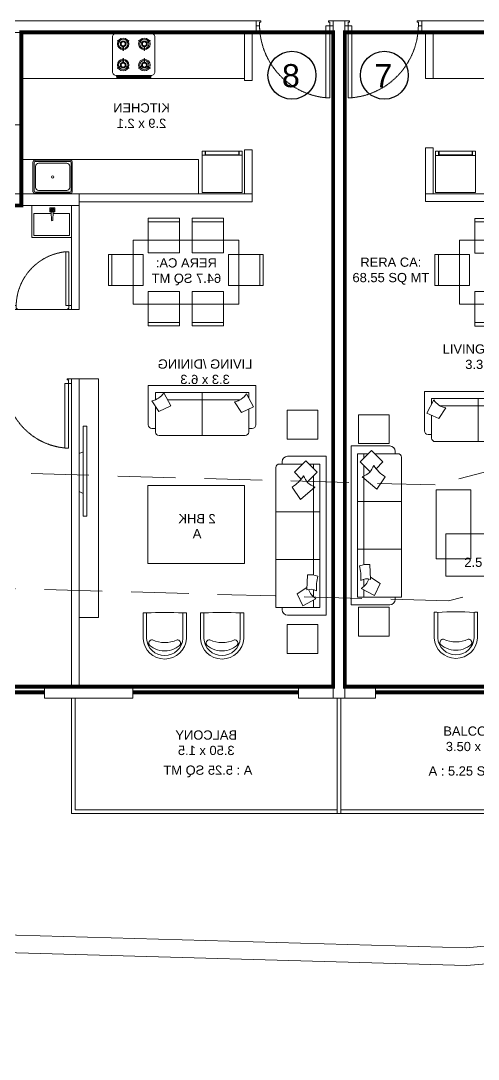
# Model space of a CAD drawing. Header units: inches. Extents: x 27644242 to 29005101, y -955243 to 216979.
# Drawn here: x 28756283 to 28762225, y -521126 to -507635 of the extents above; entities that cross this region are included whole.
import ezdxf

# ---------------------------------------------------------------- set-up
doc = ezdxf.new("R2010")
doc.units = ezdxf.units.IN
doc.header["$MEASUREMENT"] = 0
doc.set_wipeout_variables(frame=1)
doc.linetypes.add('01-Xref Col Podium Lvl-1$0$HIDDEN', pattern=[0.375, 0.25, -0.125])
doc.linetypes.add('DASHED', pattern=[0.75, 0.5, -0.25])
doc.layers.get('Defpoints').update_dxf_attribs({"color": 8})
for name, color, linetype, lineweight in [('DOOR', 4, 'Continuous', 0), ('ELEVATION', 40, 'Continuous', 13), ('FURN', 250, 'Continuous', 0), ('RVA Site Boundary', 17, 'Continuous', 15), ('WALL', 7, 'Continuous', 20), ('WINDOW', 162, 'Continuous', 13)]:
    doc.layers.add(name, color=color, linetype=linetype, lineweight=lineweight)
doc.layers.add('text', color=7, linetype='Continuous')
doc.styles.add('AMITS', font='arial.ttf')

# ---------------------------------------------------------------- blocks, each defined once
blk = doc.blocks.new('DOOR_750')
at = {"layer": 'DOOR'}
for points in [[(-70, 50), (-32, 50), (-32, 750), (-70, 750)], [(-750, 50), (-718, 50), (-718, 12), (-705, 12), (-705, 0), (-750, 0)], [(0, 50), (-32, 50), (-32, 12), (-45, 12), (-45, 0), (0, 0)]]:
    blk.add_lwpolyline(points, close=True, dxfattribs=at)
at = {"layer": 'DOOR', "linetype": 'DASHED', "ltscale": 10}
blk.add_arc((-2, 38), 715, 95.4221, 179.0403, dxfattribs=at)
blk = doc.blocks.new('KITCHEN')
at = {"layer": 'FURN'}
for p, q in [((-135610, 231799, 0), (-135610, 232190, 0)), ((-135120, 232209, 0), (-135591, 232209, 0)), ((-135134, 232195, 0), (-135577, 232195, 0)), ((-135100, 231799, 0), (-135100, 232190, 0)), ((-135596, 231813, 0), (-135596, 232176, 0)), ((-135578, 231857, 0), (-135578, 232132, 0)), ((-135172, 232171, 0), (-135539, 232171, 0)), ((-135133, 232132, 0), (-135133, 231857, 0)), ((-135115, 231813, 0), (-135115, 232176, 0)), ((-135120, 231779, 0), (-135591, 231779, 0)), ((-135134, 231794, 0), (-135577, 231794, 0)), ((-135172, 231818, 0), (-135539, 231818, 0))]:
    blk.add_line(p, q, dxfattribs=at)
blk.add_circle((-135356, 231997, 0), 14.6, dxfattribs=at)
for centre, radius, start, end in [((-135591, 232190, 0), 19.4, 89.9999, 179.9999), ((-135577, 232176, 0), 19.4, 89.9999, 179.9999), ((-135134, 232176, 0), 19.4, 359.9999, 89.9999), ((-135120, 232190, 0), 19.4, 359.9999, 89.9999), ((-135539, 232132, 0), 38.9, 89.9999, 179.9999), ((-135172, 232132, 0), 38.9, 359.9999, 89.9999), ((-135591, 231799, 0), 19.4, 180.0001, 270.0001), ((-135577, 231813, 0), 19.4, 180.0001, 270.0001), ((-135539, 231857, 0), 38.9, 179.9999, 269.9999), ((-135172, 231857, 0), 38.9, 269.9999, 359.9999), ((-135134, 231813, 0), 19.4, 270.0001, 0.0001), ((-135120, 231799, 0), 19.4, 270.0001, 0.0001)]:
    blk.add_arc(centre, radius, start, end, dxfattribs=at)
blk = doc.blocks.new('TVVVV')
at = {"layer": 'FURN', "ltscale": 1000, "elevation": 0}
blk.add_lwpolyline([(-130, 740), (-82, 740), (-82, -429), (-130, -429)], close=True, dxfattribs=at)
for points in [[(-130, 447), (-179, 422)], [(-130, -96), (-179, -71)]]:
    blk.add_lwpolyline(points, dxfattribs=at)
blk = doc.blocks.new('A$C3C731254-flat-1')
at = {"layer": 'FURN'}
for p, q in [((-77430, -2820), (-77431, -2802)), ((-77430, -2802), (-77318, -2797)), ((-77430, -2820), (-77318, -2825))]:
    blk.add_line(p, q, dxfattribs=at)
for points in [[(-77233, -3061), (-77648, -3061), (-77648, -2547), (-77233, -2547)], [(-77263, -2843), (-77263, -2778), (-77318, -2778), (-77318, -2843)], [(-77275, -2831), (-77275, -2791), (-77306, -2791), (-77306, -2831)], [(-77287, -2819), (-77287, -2803), (-77293, -2803), (-77293, -2819)]]:
    blk.add_lwpolyline(points, close=True, dxfattribs=at)
blk.add_lwpolyline([(-77339, -2824), (-77339, -3036), (-77623, -3036), (-77623, -2572), (-77339, -2572), (-77339, -2798)], dxfattribs=at)
blk = doc.blocks.new('FRDG')
at = {"layer": 'FURN', "color": 8, "lineweight": 0, "extrusion": (3.3432e-08, -6.87431e-09, 1), "elevation": 0}
for points in [[(9345.998, -728.492), (9346.508, -728.492), (9346.508, -727.946), (9345.998, -727.946)], [(9346.508, -727.946), (9346.566, -727.946), (9346.566, -727.986), (9346.508, -727.986)], [(9346.514, -727.992), (9346.566, -727.992), (9346.566, -728.444), (9346.514, -728.444)], [(9346.508, -728.452), (9346.566, -728.452), (9346.566, -728.492), (9346.508, -728.492)]]:
    blk.add_lwpolyline(points, close=True, dxfattribs=at)
blk = doc.blocks.new('hob')
at = {"layer": 'FURN', "extrusion": (2e-16, 7.34249e-08, 1)}
for p, q in [((-747640, 890447), (-747613, 890399)), ((-747636, 890449), (-747608, 890402)), ((-747280, 890449), (-747308, 890402)), ((-747276, 890447), (-747303, 890399)), ((-747640, 890302), (-747613, 890350)), ((-747636, 890300), (-747608, 890347)), ((-747510, 890377), (-747566, 890377)), ((-747510, 890372), (-747566, 890372)), ((-747405, 890377), (-747350, 890377)), ((-747405, 890372), (-747350, 890372)), ((-747280, 890300), (-747308, 890347)), ((-747276, 890302), (-747303, 890350)), ((-747640, 890172), (-747613, 890124)), ((-747636, 890174), (-747608, 890127)), ((-747280, 890174), (-747308, 890127)), ((-747276, 890172), (-747303, 890124)), ((-747640, 890027), (-747613, 890075)), ((-747636, 890025), (-747608, 890072)), ((-747510, 890102), (-747566, 890102)), ((-747510, 890097), (-747566, 890097)), ((-747405, 890102), (-747350, 890102)), ((-747405, 890097), (-747350, 890097)), ((-747280, 890025), (-747308, 890072)), ((-747276, 890027), (-747303, 890075))]:
    blk.add_line(p, q, dxfattribs=at)
at = {"layer": 'FURN', "extrusion": (2e-16, 7.34249e-08, 1), "elevation": 0}
for points in [[(-747233, 889962), (-747683, 889962, -0.414214), (-747733, 890012), (-747733, 890462, -0.414214), (-747683, 890512), (-747233, 890512, -0.414214), (-747183, 890462), (-747183, 890012, -0.414214)], [(-747173, 890462, -0.414214), (-747158, 890447), (-747158, 890027, -0.414214), (-747173, 890012), (-747173, 890027)]]:
    blk.add_lwpolyline(points, format="xyb", close=True, dxfattribs=at)
at = {"layer": 'FURN', "extrusion": (2e-16, 7.34249e-08, 1), "const_width": 20, "elevation": 0}
for points in [[(-747625, 890375, 1), (-747565, 890375, 1)], [(-747290, 890375, 1), (-747350, 890375, 1)], [(-747625, 890100, -1), (-747565, 890100, -1)], [(-747290, 890100, 1), (-747350, 890100, 1)]]:
    blk.add_lwpolyline(points, format="xyb", close=True, dxfattribs=at)
at = {"layer": 'FURN', "extrusion": (2e-16, 7.34249e-08, 1)}
for centre, radius in [((-747595, 890375, 0), 75), ((-747595, 890375, 0), 60), ((-747595, 890375, 0), 37.5), ((-747320, 890375, 0), 75), ((-747320, 890375, 0), 60), ((-747320, 890375, 0), 37.5), ((-747595, 890100, 0), 75), ((-747595, 890100, 0), 60), ((-747320, 890100, 0), 75), ((-747320, 890100, 0), 60), ((-747595, 890100, 0), 37.5), ((-747320, 890100, 0), 37.5)]:
    blk.add_circle(centre, radius, dxfattribs=at)
for centre, start, end in [((-747595, 890375, 0), 118.3146, 121.6854), ((-747320, 890375, 0), 58.3146, 61.6854), ((-747320, 890375, 0), 58.3146, 61.6854), ((-747595, 890375, 0), 238.3146, 241.6854), ((-747595, 890375, 0), 358.3146, 1.6854), ((-747320, 890375, 0), 178.3146, 181.6854), ((-747320, 890375, 0), 298.3146, 301.6854), ((-747595, 890100, 0), 118.3146, 121.6854), ((-747320, 890100, 0), 58.3146, 61.6854), ((-747320, 890100, 0), 58.3146, 61.6854), ((-747595, 890100, 0), 238.3146, 241.6854), ((-747595, 890100, 0), 358.3146, 1.6854), ((-747320, 890100, 0), 178.3146, 181.6854), ((-747320, 890100, 0), 298.3146, 301.6854)]:
    blk.add_arc(centre, 85, start, end, dxfattribs=at)
blk = doc.blocks.new('DINING TBALE')
at = {"layer": 'FURN'}
for p, q in [((552, 1665, 0), (552, 1710, 0)), ((552, 1710, 0), (957, 1710, 0)), ((552, 1665, 0), (552, 1710, 0)), ((957, 1665, 0), (552, 1665, 0)), ((552, 1665, 0), (552, 1260, 0)), ((957, 1665, 0), (552, 1665, 0)), ((957, 1710, 0), (957, 1665, 0)), ((957, 1260, 0), (957, 1665, 0)), ((1123, 1710, 0), (1123, 1665, 0)), ((1528, 1710, 0), (1123, 1710, 0)), ((1123, 1260, 0), (1123, 1665, 0)), ((1123, 1665, 0), (1528, 1665, 0)), ((1123, 1665, 0), (1528, 1665, 0)), ((1528, 1665, 0), (1528, 1710, 0)), ((1528, 1665, 0), (1528, 1710, 0)), ((1528, 1665, 0), (1528, 1260, 0)), ((1726, 1426, 0), (354, 1426, 0)), ((354, 1426, 0), (354, 594, 0)), ((1726, 1426, 0), (1726, 594, 0)), ((552, 1260, 0), (957, 1260, 0)), ((1528, 1260, 0), (1123, 1260, 0)), ((35, 1184, 0), (80, 1184, 0)), ((35, 779, 0), (35, 1184, 0)), ((485, 1184, 0), (80, 1184, 0)), ((80, 1184, 0), (80, 779, 0)), ((80, 1184, 0), (80, 779, 0)), ((485, 779, 0), (485, 1184, 0)), ((1595, 1184, 0), (2000, 1184, 0)), ((1595, 779, 0), (1595, 1184, 0)), ((2045, 1184, 0), (2000, 1184, 0)), ((2000, 1184, 0), (2000, 779, 0)), ((2000, 1184, 0), (2000, 779, 0)), ((2045, 779, 0), (2045, 1184, 0)), ((80, 779, 0), (35, 779, 0)), ((80, 779, 0), (35, 779, 0)), ((80, 779, 0), (485, 779, 0)), ((552, 761, 0), (957, 761, 0)), ((552, 761, 0), (552, 356, 0)), ((957, 761, 0), (957, 356, 0)), ((1123, 761, 0), (1123, 356, 0)), ((1528, 761, 0), (1123, 761, 0)), ((1528, 761, 0), (1528, 356, 0)), ((2000, 779, 0), (1595, 779, 0)), ((2000, 779, 0), (2045, 779, 0)), ((2000, 779, 0), (2045, 779, 0)), ((354, 594, 0), (1726, 594, 0)), ((552, 356, 0), (552, 311, 0)), ((552, 356, 0), (552, 311, 0)), ((957, 356, 0), (552, 356, 0)), ((957, 356, 0), (552, 356, 0)), ((552, 311, 0), (957, 311, 0)), ((957, 311, 0), (957, 356, 0)), ((1123, 311, 0), (1123, 356, 0)), ((1123, 356, 0), (1528, 356, 0)), ((1123, 356, 0), (1528, 356, 0)), ((1528, 311, 0), (1123, 311, 0)), ((1528, 356, 0), (1528, 311, 0)), ((1528, 356, 0), (1528, 311, 0))]:
    blk.add_line(p, q, dxfattribs=at)
blk = doc.blocks.new('sofasaaaaaaaaaaa')
at = {"color": 0, "linetype": 'ByBlock'}
for p, q in [((-352, 710), (-322, 710)), ((-322, 710), (-322, 745)), ((-322, 710), (-322, 444)), ((-275, 791), (1541, 791)), ((299, 791), (299, 221)), ((920, 791), (920, 221)), ((1541, 791), (1541, 221)), ((1541, 710), (1571, 710)), ((1541, 424), (1541, 710)), ((-422, 139), (-422, 640)), ((-214, 551), (-363, 403)), ((-126, 463), (-214, 551)), ((137, 471), (-22, 580)), ((1641, 640), (1641, 139)), ((-22, 283), (137, 471)), ((1283, 389), (1366, 514)), ((1366, 514), (1522, 442)), ((1522, 442), (1430, 270)), ((-363, 403), (-214, 255)), ((-322, 363), (-322, 221)), ((-262, 302), (-322, 302)), ((-214, 255), (-87, 383)), ((1121, 302), (-167, 302)), ((1118, 382), (1314, 390)), ((1405, 302), (1310, 302)), ((1541, 302), (1447, 302)), ((1641, 139), (-422, 139)), ((-322, 221), (1541, 221))]:
    blk.add_line(p, q, dxfattribs=at)
for centre, radius, start, end in [((-352, 640), 69.8, 90, 180), ((-275, 745), 46.6, 90, 180), ((1571, 640), 69.8, 0, 90), ((-415, 825), 463, 301.9301, 328.0699), ((-242, 211), 231, 18.0785, 71.9215), ((1465, 354), 348, 175.4155, 198.0697), ((1460, 340), 155, 160.8325, 209.9235), ((1234, 147), 231, 32.3301, 71.5057), ((1280, -338), 602, 85.599, 104.0402)]:
    blk.add_arc(centre, radius, start, end, dxfattribs=at)
blk = doc.blocks.new('cha-1')
at = {"color": 0, "linetype": 'ByBlock'}
for points in [[(375, 10), (375, 453, 0.950858), (-375, 453), (-375, 10)], [(315, 11), (315, 452, 0.946504), (-315, 452), (-315, 11)]]:
    blk.add_lwpolyline(points, format="xyb", dxfattribs=at)
for centre, radius, start, end in [((0, 263), 405, 42.4573, 137.5427), ((-217, 533), 58.2, 126.2045, 258.1486), ((217, 533), 58.2, 281.8514, 53.7955), ((-224, 501), 25, 258.1486, 294.8492), ((0, 17), 508, 65.1508, 114.8492), ((224, 501), 25, 245.1508, 281.8514), ((-347, 125), 118, 256.2867, 285.6904), ((0, 4466), 4466, 265.9551, 274.0449), ((347, 125), 118, 254.3096, 283.7133)]:
    blk.add_arc(centre, radius, start, end, dxfattribs=at)
blk = doc.blocks.new('sofa-14')
at = {"color": 0, "linetype": 'ByBlock'}
for p, q in [((0.1, 0.6), (0.05, 0.6)), ((0.1, 0.65), (0.1, 0.292)), ((1.35, 0.7), (0.15, 0.7)), ((0.75, 0.1), (0.75, 0.7)), ((1.4, 0.332), (1.4, 0.65)), ((1.45, 0.6), (1.4, 0.6)), ((0, 0.55), (0, 0)), ((1.5, 0), (1.5, 0.55)), ((0.049, 0.214), (0.147, 0.364)), ((0.147, 0.364), (0.315, 0.286)), ((1.201, 0.228), (1.3, 0.378)), ((1.3, 0.378), (1.468, 0.301)), ((1.468, 0.301), (1.369, 0.116)), ((0.1, 0.199), (0.1, 0.1)), ((0.315, 0.286), (0.216, 0.102)), ((0.268, 0.2), (1.28, 0.2)), ((1.4, 0.1), (1.4, 0.174)), ((0, 0), (1.5, 0)), ((0.1, 0.1), (1.4, 0.1))]:
    blk.add_line(p, q, dxfattribs=at)
for centre, radius, start, end in [((0.05, 0.55), 0.05, 90, 180), ((0.15, 0.65), 0.05, 90, 180), ((1.35, 0.65), 0.05, 360, 90), ((1.45, 0.55), 0.05, 0, 90), ((0.006, -0.031), 0.249, 32.3301, 80.157), ((1.159, -0.017), 0.249, 32.3301, 80.157)]:
    blk.add_arc(centre, radius, start, end, dxfattribs=at)
blk = doc.blocks.new('SALE  3')
at = {"layer": 'Defpoints', "ltscale": 500}
blk.add_lwpolyline([(-5334, 3284, 50, 50, 0), (-5334, 1034, 50, 50, 0), (-5184, 1034, 50, 50, 0), (-5184, 1134, 50, 50, 0), (-3884, 1134, 50, 50, 0), (-3884, -316, 50, 50, 0), (-2084, -316, 50, 50, 0), (-2084, 1134, 50, 50, 0), (316, 1134, 50, 50, 0), (316, -4313, 50, 50, 0), (-2984, -4313, 50, 50, 0), (-2984, -5216, 50, 50, 0), (-5984, -5216, 50, 50, 0), (-5984, -5216, 50, 50, 0), (-9384, -5216, 50, 50, 0), (-9384, 3284, 50, 50, 0), (-5334, 3284, 50, 50, 0)], format="xyseb", dxfattribs=at)
at = {"layer": 'ELEVATION', "ltscale": 500}
for p, q in [((-9484, -5366), (-9484, -6865)), ((-9434, -5366), (-9434, -6815)), ((-6034, -6815), (-6034, -5366)), ((-5984, -6865), (-5984, -5366)), ((-9484, -6865), (-5984, -6865)), ((-9434, -6815), (-6034, -6815))]:
    blk.add_line(p, q, dxfattribs=at)
at = {"layer": 'FURN', "ltscale": 500}
for p, q in [((-5334, 2684), (-8234, 2684)), ((-5334, 1634), (-7634, 1634)), ((-7634, 1634), (-7634, 1184)), ((-5234, -316), (-5984, -316))]:
    blk.add_line(p, q, dxfattribs=at)
blk.add_lwpolyline([(-6086, -4316), (-6336, -4316), (-6336, -1216), (-6086, -1216)], close=True, dxfattribs=at)
at = {"layer": 'FURN', "ltscale": 500, "elevation": 0}
for points in [[(-9186, -2001), (-8786, -2001), (-8786, -1626), (-9186, -1626)], [(-9186, -4786), (-8786, -4786), (-8786, -4411), (-9186, -4411)]]:
    blk.add_lwpolyline(points, close=True, dxfattribs=at)
at = {"layer": 'FURN', "ltscale": 1000}
blk.add_lwpolyline([(-6975, -3617), (-8233, -3617), (-8233, -2601), (-6975, -2601)], close=True, dxfattribs=at)
at = {"layer": 'WALL', "ltscale": 500}
for p, q in [((-8334, 3284), (-8234, 3284)), ((-8334, 2659), (-8334, 3284)), ((-8234, 2684), (-8234, 3284)), ((-8234, 2659), (-8334, 2659)), ((-8234, 2684), (-8234, 2659)), ((-5334, 2084), (-5184, 2084)), ((-5334, 1184), (-5334, 2084)), ((-8334, 1184), (-8334, 1759)), ((-8234, 1759), (-8334, 1759)), ((-8234, 1759), (-8234, 1184)), ((-6084, 1184), (-5184, 1184)), ((-6084, 1034), (-6084, 1184)), ((-5184, 1034), (-6084, 1034))]:
    blk.add_line(p, q, dxfattribs=at)
for points in [[(-9534, 3434), (-9384, 3434), (-9384, -5366), (-9534, -5366)], [(-8384, 3434), (-5184, 3434), (-5184, 3284), (-8384, 3284)], [(-8334, 1084), (-8334, 1184), (-6084, 1184), (-6084, 1084)], [(-6084, 1034), (-5984, 1034), (-5984, -316), (-6084, -316)], [(-6084, -1216), (-5984, -1216), (-5984, -5216), (-6084, -5216)], [(-9384, -5366), (-9384, -5216), (-8934, -5216), (-8934, -5366)], [(-6784, -5366), (-6784, -5216), (-5634, -5216), (-5634, -5366)]]:
    blk.add_lwpolyline(points, close=True, dxfattribs=at)
at = {"layer": 'WINDOW', "ltscale": 500, "const_width": 50}
for points in [[(-8934, -5291), (-6784, -5291)], [(-3284, -5291), (-5634, -5291)]]:
    blk.add_lwpolyline(points, dxfattribs=at)
at = {"xscale": -1, "rotation": 270.0000000000088}
blk.add_blockref('A$C3C731254-flat-1', (-2924, 78268), dxfattribs=at)
at = {"layer": 'DOOR', "rotation": 180}
for p, xscale, yscale, zscale in [((-9384, 3434), 1.333333977559269, 1.333333977559269, 1.333333977559269), ((-5984, -1216), 1.200000000020023, 1.200000000020023, 1.200000000020023)]:
    blk.add_blockref('DOOR_750', p, dxfattribs=dict(at, xscale=xscale, yscale=yscale, zscale=zscale))
at = {"layer": 'DOOR', "xscale": -1}
blk.add_blockref('DOOR_750', (-5984, -316), dxfattribs=at)
at = {"layer": 'FURN', "xscale": -1}
for name, p, rotation in [('hob', (883443, -744461, 0), 89.99999999999123), ('KITCHEN', (129615, 233402, 0), 180.0000000000081)]:
    blk.add_blockref(name, p, dxfattribs=dict(at, rotation=rotation))
at = {"layer": 'FURN', "extrusion": (6.40542e-09, -9.36485e-09, 1), "xscale": 950.000000000018, "yscale": 950.0000000000115, "zscale": 950.0000000000108, "rotation": 90.02508347353246}
blk.add_blockref('FRDG', (-695862, -8877798, 0), dxfattribs=at)
at = {"layer": 'FURN', "ltscale": 1000, "xscale": -1, "rotation": 180}
blk.add_blockref('DINING TBALE', (-8511, 1179, 0), dxfattribs=at)
at = {"layer": 'FURN', "ltscale": 1000, "xscale": 931.2742623500526, "yscale": 931.2742623500526, "zscale": 931.2742623500526, "rotation": 180}
blk.add_blockref('sofa-14', (-6983, -1303), dxfattribs=at)
at = {"layer": 'FURN', "ltscale": 1000}
for name, p, rotation in [('TVVVV', (-6265, -2260, 0), 180), ('sofasaaaaaaaaaaa', (-9431, -2646), 270)]:
    blk.add_blockref(name, p, dxfattribs=dict(at, rotation=rotation))
at = {"layer": 'text', "ltscale": 100, "char_height": 120, "width": 1715.23, "style": 'AMITS'}
for s, insert, attachment_point in [('\\pxqc;KITCHEN\\P2.9 x 2.1', (-7752, 2363), 1), ('\\pxqc;RERA CA: \\P64.7 SQ MT', (-6620, 349), 3), ('\\pxqc;LIVING /DINING\\P3.3 x 6.3', (-8578, -965), 1), ('\\pxqc;BALCONY\\P3.50 x 1.5', (-8593, -5785), 1), ('\\pxqc;A : 5.25 SQ MT', (-6899, -6241), 3)]:
    blk.add_mtext(s, dxfattribs=dict(at, insert=insert, attachment_point=attachment_point))
at = {"layer": 'text', "color": 1, "ltscale": 100, "char_height": 120, "width": 1715.23, "attachment_point": 9, "style": 'AMITS'}
for s, insert in [('\\pxqc;2 BHK', (-6758, -3094)), ('\\pxqc;A', (-6759, -3288))]:
    blk.add_mtext(s, dxfattribs=dict(at, insert=insert))
at = {"layer": 'FURN', "ltscale": 1000, "xscale": -0.7494972036074088, "yscale": 0.7494972036074088, "zscale": 0.7494972036074088, "rotation": 180.0000000002771}
for p in [(-7941, -4251), (-7196, -4251)]:
    blk.add_blockref('cha-1', p, dxfattribs=at)
blk = doc.blocks.new('NEW SALE B2.5BHKK')
at = {"layer": 'ELEVATION', "ltscale": 500}
for p, q in [((-8900, -7950), (-8900, -6450)), ((-8850, -7900), (-8850, -6450)), ((-5400, -7950), (-8900, -7950)), ((-5450, -7900), (-8850, -7900))]:
    blk.add_line(p, q, dxfattribs=at)
at = {"layer": 'FURN', "ltscale": 500}
blk.add_line((-7650, 1600), (-4750, 1600), dxfattribs=at)
at = {"layer": 'FURN', "ltscale": 500, "elevation": 0}
for points in [[(-8623, -2768), (-8223, -2768), (-8223, -3143), (-8623, -3143)], [(-8623, -5268), (-8223, -5268), (-8223, -5643), (-8623, -5643)]]:
    blk.add_lwpolyline(points, close=True, dxfattribs=at)
at = {"layer": 'FURN', "ltscale": 500}
blk.add_lwpolyline([(-7162, -4642), (-7162, -3742), (-7612, -3742), (-7612, -4642)], close=True, dxfattribs=at)
at = {"layer": 'FURN', "ltscale": 1000}
blk.add_lwpolyline([(-6438, -4865), (-7488, -4865), (-7488, -4315), (-6438, -4315)], close=True, dxfattribs=at)
at = {"layer": 'WALL', "ltscale": 500}
for p, q in [((-7650, 1600), (-7750, 1600)), ((-7650, 700), (-7750, 700))]:
    blk.add_line(p, q, dxfattribs=at)
at = {"layer": 'WALL', "color": 7, "ltscale": 500}
for points in [[(-8950, 2350), (-8800, 2350), (-8800, -6450), (-8950, -6450)], [(-7750, 0), (-7750, 100), (-5500, 100), (-5500, 0)], [(-8800, -6450), (-8800, -6300), (-8400, -6300), (-8400, -6450)]]:
    blk.add_lwpolyline(points, close=True, dxfattribs=at)
at = {"layer": 'WALL', "ltscale": 500}
blk.add_lwpolyline([(-7800, 2350), (-4600, 2350), (-4600, 2200), (-7800, 2200)], close=True, dxfattribs=at)
for points in [[(-7750, 1600), (-7750, 2200), (-7650, 2200), (-7650, 1600)], [(-7650, 700), (-7650, 100), (-7750, 100), (-7750, 700)]]:
    blk.add_lwpolyline(points, dxfattribs=at)
at = {"layer": 'WINDOW', "ltscale": 500, "const_width": 50}
blk.add_lwpolyline([(-5950, -6375), (-8400, -6375)], dxfattribs=at)
at = {"layer": 'DOOR', "xscale": 1.333333977559269, "yscale": 1.333333977559269, "zscale": 1.333333977559269, "rotation": 180}
blk.add_blockref('DOOR_750', (-8800, 2350), dxfattribs=at)
at = {"layer": 'FURN', "extrusion": (6.40542e-09, -9.36485e-09, 1), "xscale": 950.000000000018, "yscale": 950.0000000000115, "zscale": 950.0000000000108, "rotation": 90.02508347353246}
blk.add_blockref('FRDG', (-695281, -8878883, 0), dxfattribs=at)
at = {"layer": 'FURN', "ltscale": 1000}
for name, p, rotation in [('DINING TBALE', (-5584, 94, 0), 180), ('sofasaaaaaaaaaaa', (-8855, -3596), 270)]:
    blk.add_blockref(name, p, dxfattribs=dict(at, rotation=rotation))
at = {"layer": 'FURN', "ltscale": 1000, "rotation": 180}
for name, p, xscale, yscale, zscale in [('sofa-14', (-6368, -2466), 931.2742623500526, 931.2742623500526, 931.2742623500526), ('cha-1', (-7357, -5327), -0.7494972036074088, 0.7494972036074088, 0.7494972036074088)]:
    blk.add_blockref(name, p, dxfattribs=dict(at, xscale=xscale, yscale=yscale, zscale=zscale))
at = {"layer": 'text', "ltscale": 100, "char_height": 120, "width": 1715.23, "style": 'AMITS'}
for s, insert, attachment_point in [('\\pxqc;RERA CA: \\P68.55 SQ MT', (-9059, -726), 1), ('\\pxqc;LIVING /DINING\\P3.3 x 6.3', (-7771, -1854), 1), ('\\pxqc;BALCONY\\P3.50 x 1.5', (-7977, -6818), 1), ('\\pxqc;A : 5.25 SQ MT', (-6276, -7336), 3)]:
    blk.add_mtext(s, dxfattribs=dict(at, insert=insert, attachment_point=attachment_point))
at = {"layer": 'text', "color": 1, "ltscale": 100, "insert": (-6077, -4746), "char_height": 120, "width": 1715.23, "attachment_point": 9, "style": 'AMITS'}
blk.add_mtext('\\pxqc;2.5 BHK', dxfattribs=at)
at = {"layer": 'Defpoints', "ltscale": 500, "const_width": 50}
blk.add_lwpolyline([(-4750, 2200), (-8800, 2200), (-8800, -6300), (-2400, -6300), (-2400, -5400), (900, -5400), (900, -950), (-150, -950), (-150, 800), (-3200, 800), (-3200, 50), (-4600, 50), (-4600, -50), (-4750, -50), (-4750, 2200)], dxfattribs=at)

msp = doc.modelspace()

# ---------------------------------------------------------------- linework, layer by layer
at = {"layer": 'RVA Site Boundary', "color": 5, "ltscale": 500}
for points in [[(28790878.1, -489289.2), (28793349.5, -499056.7), (28793435.1, -499421.2), (28793041.3, -499502.5), (28789472.8, -500238.2), (28786429.7, -500985.3), (28779951.2, -502702), (28776603.4, -503666.9), (28773784, -504410.8), (28775090.3, -509861), (28777208.4, -518569.7), (28777553.9, -519886), (28777564.3, -519940.2), (28777427, -519914.8), (28777067.6, -519848.4), (28769049.4, -517902), (28764436, -519381.5), (28762589.1, -519863.8), (28762074.2, -519909.6), (28755917.6, -519737.4), (28750270.6, -519923.4), (28749606.4, -519983.9), (28742304.8, -520400.8), (28734332.8, -521126.5)], [(28777115.6, -519623.4), (28769040.8, -517663.2), (28764371.8, -519160.5), (28762549.6, -519636.4), (28762067.2, -519679.3), (28755917.1, -519507.3), (28750256.3, -519693.8), (28749589.4, -519754.5), (28742287.8, -520171.4), (28734298.4, -520898.7)]]:
    msp.add_lwpolyline(points, dxfattribs=at)
at = {"layer": 'RVA Site Boundary', "linetype": '01-Xref Col Podium Lvl-1$0$HIDDEN', "ltscale": 3000}
for points in [[(28728668.1, -493896.2), (28742981.5, -493901.5), (28767232.3, -493920.5), (28787191.9, -494003.9), (28787650.3, -495815.2), (28785259.9, -496402), (28778690.3, -498142.9), (28775344.9, -499107.1), (28768106.5, -501017), (28770492.4, -510971.2), (28771116.3, -513536.3), (28768872.1, -512991.6), (28763115.2, -514837.8), (28761838.7, -515171.2), (28755905.9, -515005.2), (28749977.9, -515200.5), (28749256.9, -515266.2), (28741955.5, -515683.1), (28733624.9, -516441.4)], [(28728670, -495396.2), (28742980.7, -495401.5), (28767228.6, -495420.5), (28782861.6, -495485.8), (28778290.4, -496697.1), (28774945.8, -497661.1), (28766306.1, -499940.7), (28769034.3, -511323.2), (28769076.8, -511497.7), (28768815.9, -511434.3), (28762696.4, -513396.9), (28761666.7, -513665.8), (28755902.2, -513504.5), (28749885, -513702.7), (28749146.1, -513770.1), (28741844.7, -514187), (28733400.5, -514955.6)]]:
    msp.add_lwpolyline(points, dxfattribs=at)
at = {"layer": 'RVA Site Boundary', "ltscale": 500}
msp.add_lwpolyline([(28777067.6, -519848.4), (28769049.4, -517902), (28764436, -519381.5), (28762589.1, -519863.8), (28762074.2, -519909.6), (28755917.6, -519737.4), (28750270.6, -519923.4), (28749606.4, -519983.9), (28742304.8, -520400.8), (28734332.8, -521126.5)], dxfattribs=at)
msp.add_lwpolyline([(28777067.6, -519848.4), (28769049.4, -517902), (28764436, -519381.5), (28762589.1, -519863.8), (28762074.2, -519909.6), (28755917.6, -519737.4), (28750270.6, -519923.4), (28749606.4, -519983.9), (28742304.8, -520400.8), (28734332.8, -521126.5)], dxfattribs=at)
at = {"layer": 'text', "color": 1, "ltscale": 500}
for centre in [(28759805, -508343.1), (28761005.3, -508343.1)]:
    msp.add_circle(centre, 311.4, dxfattribs=at)

# ---------------------------------------------------------------- texts
at = {"layer": 'text', "color": 1, "ltscale": 100, "char_height": 300, "width": 744.906, "attachment_point": 1, "style": 'AMITS'}
for s, insert in [('\\pxqc;8', (28759419.1, -508198.6)), ('\\pxqc;7', (28760619.4, -508198.6))]:
    msp.add_mtext(s, dxfattribs=dict(at, insert=insert))

# ---------------------------------------------------------------- next in the draw order: block references
at = {"layer": 'ELEVATION', "ltscale": 500, "xscale": -1}
msp.add_blockref('SALE  3', (28750956.7, -511069.8), dxfattribs=at)

# ---------------------------------------------------------------- next in the draw order: block references
at = {"layer": 'WALL', "ltscale": 500}
msp.add_blockref('NEW SALE B2.5BHKK', (28769291.3, -509985.5), dxfattribs=at)

doc.saveas('drawing.dxf')
